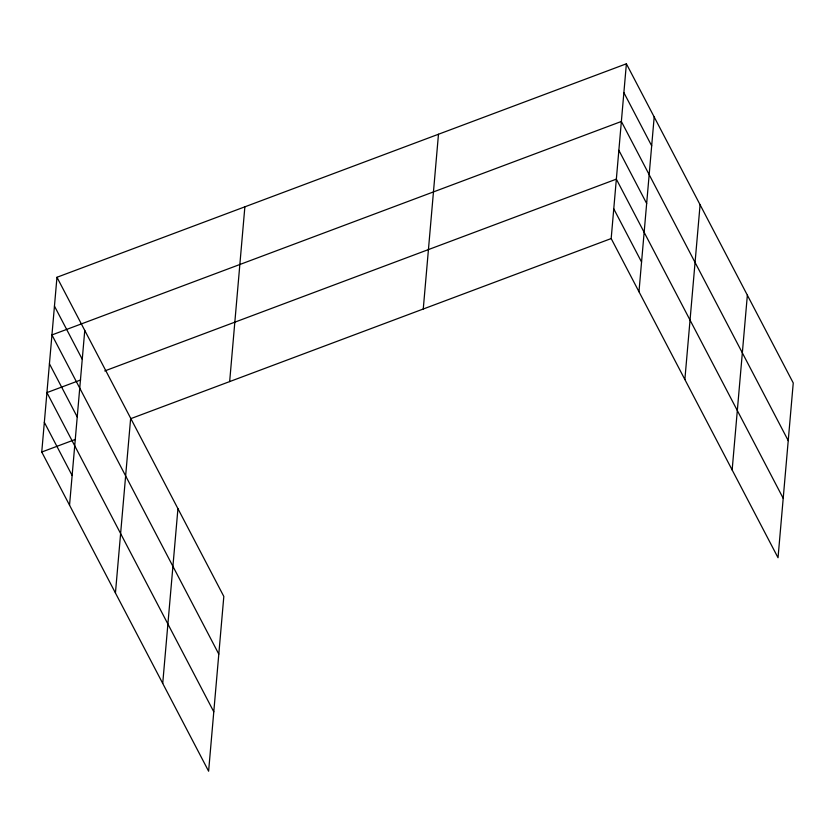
<?xml version="1.0" encoding="UTF-8"?>
<svg xmlns="http://www.w3.org/2000/svg" width="835" height="835" viewBox="0 0 835 835"><rect width="100%" height="100%" fill="white"/><g stroke="black" fill="none" stroke-linecap="round" stroke-linejoin="round"><path stroke-width="1.25" d="M56.968 277.272L223.822 596.441L208.614 771.206L41.75 452.027L56.968 277.272L626.386 63.794L793.25 382.973L778.032 557.728L611.178 238.559L626.386 63.794M69.545 505.206L84.763 330.441M115.439 592.986L130.657 418.22M162.721 683.427L177.938 508.661M229.656 381.585L244.874 206.819M423.261 309.002L438.479 134.237M638.973 291.739L654.191 116.973M684.867 379.518L700.085 204.752M732.149 469.959L747.356 295.193M80.651 379.967L46.927 392.607L213.781 711.785M104.74 370.938L616.345 179.139L783.209 498.318M41.75 452.027L75.474 439.387M130.886 418.617L611.178 238.559M623.881 92.633L651.676 145.812M788.23 440.64L621.365 121.472L51.947 334.939L218.801 654.108M618.86 150.3L646.655 203.479M613.767 208.854L641.562 262.023M54.452 306.101L82.258 359.28M49.432 363.778L77.237 416.957M44.338 422.322L72.134 475.501"/></g></svg>
